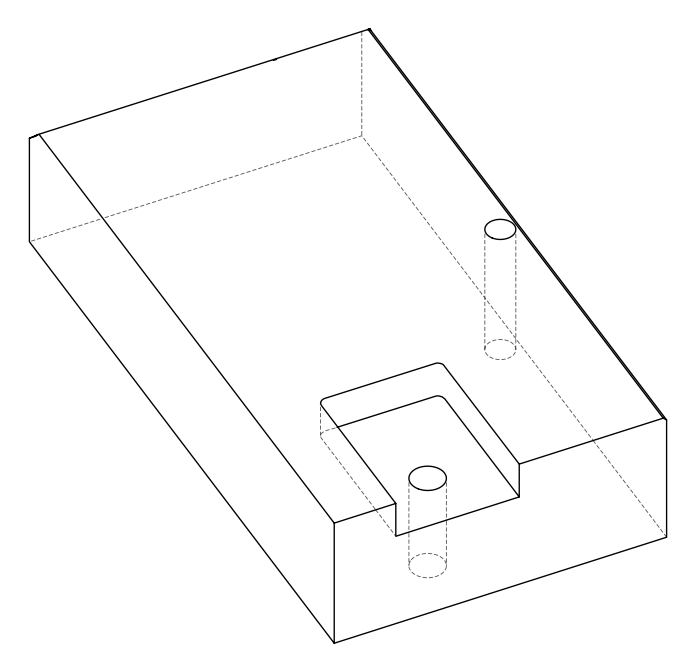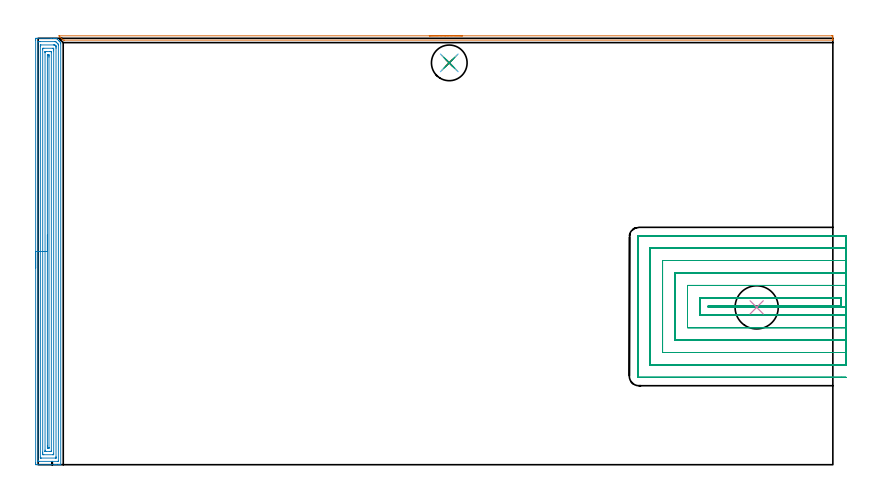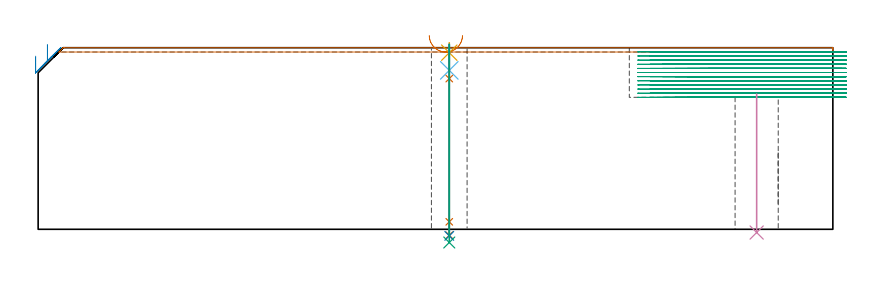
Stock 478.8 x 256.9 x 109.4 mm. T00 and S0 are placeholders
(PLAN: 9 operations, 7 tool changes, 72.4 min)
(1 AREA_MILL | FG_CHAMFER_SURFACE | UGT0205_001 | 3.88 min | 1578 mm3)
(2 AREA_MILL_1 | FG_CHAMFER_SURFACE_1 | UGT0205_001 | 12.55 min | 29279 mm3)
(3 MILL_SLOT | SLOT_PARTIAL_RECTANGULAR | NXT0201_013 | Follow Part, ap 2.5, ae 75% | 54.04 min | 349356 mm3)
(4 INDEXABLE_INSERT_DRILL_THROUGH_HOLE_FROM_SOLID | STEP1HOLE | NXT0302_023 | 0.34 min | 42137 mm3)
(5 SPOT_DRILL | STEP1HOLE_1 | NXT0321_9005460120000 | 0.05 min | 198 mm3)
(6 DRILL_BLIND_HOLE_INTO_CENTER | STEP1HOLE_1 | NXT0301_062 | 0.06 min | 675 mm3)
(7 GUN_DRILL_THROUGH_HOLE | STEP1HOLE_1 | UGT0307_006 | 0.53 min | 6122 mm3)
(8 DRILL_TO_ENLARGE_THROUGH_HOLE | STEP1HOLE_1 | NXT0301_102 | 0.46 min | 8616 mm3)
(9 DRILL_TO_ENLARGE_THROUGH_HOLE_1 | STEP1HOLE_1 | UGT0301_052 | 0.48 min | 24043 mm3)
(TOOL UGT0205_001 | Chamfer Mill 20 x 3 x 45 deg. | D20 FL50 Z2)
(TOOL NXT0201_013 | ENDMILL 10mm | D10 FL30 Z4)
(TOOL NXT0302_023 | Index. Insert Drill 26mm [880-D2600L32-05] | D26 PA176 FL130 Z2)
(TOOL NXT0321_9005460120000 | NC Spot Drill, 142deg, 12mm, Carbide, Uncoated | D12 PA142 FL30 Z2)
(TOOL NXT0301_062 | Carbide Drill 9.1mm [860.1-0910-027A1-MM 2214] | D9.1 PA140 FL47 Z2)
(TOOL UGT0307_006 | Gun Drill 9 mm | D9 PA130 FL24 Z1)
(TOOL NXT0301_102 | Carbide Drill 13.5mm [860.1-1350-108A1-MM 2214] | D13.5 PA140 FL123 Z2)
(TOOL UGT0301_052 | Twist Drill 21.5 mm | D21.5 PA118 FL150 Z2)
(OP 1 AREA_MILL)
G17 G21 G94 G90
T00 M6
G54
G17 G0 G90 X235.65 Y258.4 S1061 M3
G43 Z119.4 H0
Z116.8
G94 G1 X235.688 Z115.928 F250.
X235.802 Z115.063
X235.991 Z114.212
X236.253 Z113.38
X236.587 Z112.574
X236.99 Z111.8
X237.458 Z111.064
X237.99 Z110.372
X238.579 Z109.729
X239.222 Z109.14
X239.914 Z108.608
X240.65 Z108.14
X241.424 Z107.737
X242.23 Z107.403
X243.062 Z107.141
X243.913 Z106.952
X244.778 Z106.838
X245.65 Z106.8
X478.169
X478.403 Y258.399 Z106.801
X478.797 Y258.391 Z106.805
X478.8 Y258.341 Z106.856
Y257.1 Z108.095
Y256.376 Z108.824
Y256.147 Z109.053
X478.798 Y255.972 Z109.221
X478.79 Y255.802 Z109.389
X478.616 Y255.8 Z109.4
X15.814
X15.094 Y255.803 Z109.389
X14.87 Y256.029 Z109.17
X12.684 Y258.217 Z106.983
X12.519 Y258.393 Z106.807
X12.684 Y258.4 Z106.8
X245.65
X246.522 Z106.838
X247.386 Z106.952
X248.238 Z107.141
X249.07 Z107.403
X249.876 Z107.737
X250.65 Z108.14
X251.386 Z108.608
X252.078 Z109.14
X252.721 Z109.729
X253.31 Z110.372
X253.842 Z111.064
X254.31 Z111.8
X254.713 Z112.574
X255.047 Z113.38
X255.309 Z114.212
X255.498 Z115.063
X255.612 Z115.928
X255.65 Z116.8
G0 Z119.4
M5
M2
(OP 2 AREA_MILL_1)
G17 G21 G94 G90
T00 M6
G54
G17 G0 G90 X-1.5 Y118.45 S1061 M3
G43 Z119.4 H0
Z104.3
G94 G1 Y118.488 Z103.429 F250.
Y118.602 Z102.564
Y118.791 Z101.712
Y119.053 Z100.88
Y119.387 Z100.074
Y119.79 Z99.3
Y120.258 Z98.564
Y120.79 Z97.872
Y121.379 Z97.229
Y122.022 Z96.64
Y122.714 Z96.109
Y123.45 Z95.64
Y124.224 Z95.237
Y125.03 Z94.903
Y125.862 Z94.641
Y126.713 Z94.452
Y127.578 Z94.338
Y128.45 Z94.3
Y255.868
X-1.499 Y256.275 Z94.301
X-1.494 Y256.756 Z94.304
X-1.492 Y256.891 Z94.306
X-1.019 Y256.895 Z94.779
X-0.4 Y256.9 Z95.397
X7.817 Z103.612
X9.232 Z105.028
X9.584 Z105.379
X10.866 Z106.665
X10.91 Y256.899 Z106.708
X10.992 Y256.897 Z106.789
X11.026 Y256.87 Z106.824
X11.278 Y256.622 Z107.078
X11.42 Y256.48 Z107.22
X11.793 Y256.108 Z107.59
X12.275 Y255.625 Z108.075
X12.52 Y255.381 Z108.318
X12.677 Y255.225 Z108.472
X12.83 Y255.071 Z108.628
X12.967 Y254.934 Z108.765
X13.119 Y254.784 Z108.914
X13.267 Y254.635 Z109.064
X13.414 Y254.487 Z109.212
X13.561 Y254.342 Z109.356
X13.592 Y254.312 Z109.385
X13.604 Y254.3 Z109.395
X13.6 Y253.61 Z109.4
Y0.173
X13.605 Y0.01 Z109.395
X13.585 Y0.009 Z109.376
X13.216 Y0. Z109.015
X12.941 Z108.74
X12.235 Z108.03
X10.999 Z106.796
X10.468 Z106.263
X9.85 Z105.645
X-0.401 Z95.397
X-1.019 Y0.002 Z94.779
X-1.238 Y0.004 Z94.56
X-1.492 Y0.009 Z94.306
X-1.494 Y0.144 Z94.304
X-1.498 Y0.625 Z94.302
X-1.5 Y1.112 Z94.3
Y128.45
X-0.086 Z95.714
X-0.085 Y254.803 Z95.715
X-0.084 Y254.856 Z95.716
X-0.082 Y254.881 Z95.718
X-0.08 Y254.887 Z95.72
X-0.067 Y254.89 Z95.733
X0.342 Y254.898 Z96.142
X0.749 Y254.9 Z96.549
X1.224 Z97.024
X10.06 Y254.899 Z105.86
X10.468 Y254.893 Z106.268
X10.525 Y254.89 Z106.325
X10.557 Y254.881 Z106.357
X10.588 Y254.854 Z106.388
X10.713 Y254.734 Z106.513
X10.963 Y254.487 Z106.763
X11.352 Y254.099 Z107.152
X11.856 Y253.593 Z107.656
X12.027 Y253.418 Z107.827
X12.162 Y253.276 Z107.962
X12.179 Y253.246 Z107.979
X12.181 Y253.223 Z107.981
X12.183 Y253.171 Z107.983
X12.186 Y252.749 Z107.986
X12.185 Y2.097 Z107.985
X12.184 Y2.044 Z107.984
X12.182 Y2.019 Z107.982
X12.18 Y2.013 Z107.98
X12.167 Y2.01 Z107.967
X11.758 Y2.002 Z107.558
X8.446 Y2. Z104.246
X0.749 Y2.001 Z96.549
X0.27 Y2.003 Z96.07
X0.031 Y2.01 Z95.831
X-0.079 Y2.022 Z95.721
X-0.085 Y2.362 Z95.715
Y2.413
X-0.086 Y128.45 Z95.714
X1.329 Z97.129
Y252.112
X1.332 Y252.699 Z97.132
X1.334 Y252.852 Z97.134
X1.335 Y252.882 Z97.135
X1.368 Y252.89 Z97.168
X1.437 Y252.897 Z97.237
X1.632 Y252.899 Z97.432
X9.387 Z105.187
X9.584 Y252.896 Z105.384
X9.783 Y252.89 Z105.583
X10.119 Y252.87 Z105.919
X10.299 Y252.699 Z106.099
X10.468 Y252.532 Z106.268
X10.647 Y252.35 Z106.447
X10.736 Y252.257 Z106.536
X10.756 Y252.234 Z106.556
X10.764 Y252.198 Z106.564
X10.767 Y252.112 Z106.567
X10.77 Y251.805 Z106.57
X10.771 Y251.498 Z106.571
Y250.911
Y4.788
X10.769 Y4.201 Z106.569
X10.766 Y4.048 Z106.566
X10.765 Y4.018 Z106.565
X10.732 Y4.01 Z106.532
X10.663 Y4.003 Z106.463
X10.468 Y4.001 Z106.268
X1.83 Z97.63
X1.632 Y4.005 Z97.432
X1.434 Y4.01 Z97.234
X1.335 Y4.026 Z97.135
X1.332 Y4.099 Z97.132
X1.331 Y4.201 Z97.131
X1.329 Y4.508 Z97.129
Y128.45
X2.743 Z98.543
X2.744 Y250.017 Z98.544
X2.748 Y250.676 Z98.548
X2.752 Y250.89 Z98.552
X2.963 Y250.894 Z98.763
X3.399 Y250.9 Z99.199
X8.712 Z104.512
X9.139 Y250.894 Z104.939
X9.346 Y250.89 Z105.146
X9.35 Y250.771 Z105.15
X9.356 Y250.248 Z105.156
X9.357 Y250.017 Z105.157
Y249.353
Y6.883
X9.352 Y6.224 Z105.152
X9.348 Y6.01 Z105.148
X9.137 Y6.006 Z104.937
X8.701 Y6. Z104.501
X3.388 Z99.188
X2.961 Y6.006 Z98.761
X2.754 Y6.01 Z98.554
X2.75 Y6.129 Z98.55
X2.744 Y6.652 Z98.544
X2.743 Y6.883 Z98.543
Y7.547
Y128.45
X4.157 Z99.957
Y248.357
X4.158 Y248.484 Z99.958
X4.162 Y248.739 Z99.962
X4.166 Y248.891 Z99.966
X4.2 Y248.894 Z100.
X4.283 Y248.897 Z100.083
X4.504 Y248.9 Z100.304
X5.166 Z100.966
X7.155 Z102.955
X7.817 Y248.896 Z103.617
X7.911 Y248.893 Z103.711
X7.933 Y248.891 Z103.733
X7.937 Y248.781 Z103.737
X7.941 Y248.611 Z103.741
X7.943 Y248.357 Z103.743
Y248.23
Y8.543
X7.942 Y8.416 Z103.742
X7.938 Y8.161 Z103.738
X7.934 Y8.009 Z103.734
X7.9 Y8.006 Z103.7
X7.817 Y8.003 Z103.617
X7.596 Y8. Z103.396
X6.934 Z102.734
X4.945 Z100.745
X4.283 Y8.004 Z100.083
X4.189 Y8.007 Z99.989
X4.167 Y8.009 Z99.967
X4.163 Y8.118 Z99.963
X4.159 Y8.288 Z99.959
X4.157 Y8.798 Z99.957
Y128.45
X5.571 Z101.371
X5.572 Y246.684 Z101.372
X5.573 Y246.805 Z101.373
X5.576 Y246.865 Z101.376
X5.578 Y246.887 Z101.378
X5.604 Y246.893 Z101.404
X6.05 Y246.896 Z101.85
X6.485 Z102.285
X6.521 Y246.89 Z102.321
X6.523 Y246.857 Z102.323
X6.527 Y246.442 Z102.327
X6.529 Y245.958 Z102.329
Y245.548
X6.528 Y10.216 Z102.328
X6.527 Y10.095 Z102.327
X6.524 Y10.035 Z102.324
X6.522 Y10.013 Z102.322
X6.496 Y10.007 Z102.296
X6.05 Y10.004 Z101.85
X5.615 Z101.415
X5.579 Y10.01 Z101.379
X5.577 Y10.043 Z101.377
X5.573 Y10.458 Z101.373
X5.571 Y10.942 Z101.371
Y11.352
Y128.45
Y129.322 Z101.409
Y130.186 Z101.523
Y131.038 Z101.712
Y131.87 Z101.974
Y132.676 Z102.308
Y133.45 Z102.711
Y134.186 Z103.18
Y134.878 Z103.711
Y135.521 Z104.3
Y136.11 Z104.943
Y136.641 Z105.635
Y137.11 Z106.371
Y137.513 Z107.145
Y137.847 Z107.951
Y138.109 Z108.783
Y138.298 Z109.635
Y138.412 Z110.5
Y138.45 Z111.371
G0 Z119.4
M5
M2
(OP 3 MILL_SLOT)
G17 G21 G94 G90
T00 M6
G54
G17 G0 G90 X486.8 Y95.1 S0 M3
G43 Z119.4 H0
Z106.908
G94 G1 X483.8 F250.
X403.7 F500.
Y95.5
X483.8
Y100.5
X398.7
Y90.1
X483.8
X486.8 F250.
Y108.
X483.8
X391.2 F500.
Y82.6
X483.8
X486.8 F250.
Y115.5
X483.8
X383.7 F500.
Y75.1
X483.8
X486.8 F250.
Y123.
X483.8
X376.2 F500.
Y67.6
X483.8
X486.8 F250.
Y130.5
X483.8
X368.7 F500.
Y60.1
X483.8
X486.8 F250.
Y138.
X483.8
X361.9 F500.
G3 X361.2 Y137.3 R0.7
G1 Y53.3
G3 X361.9 Y52.6 R0.7
G1 X483.8
X486.8 F250.
G0 Y95.1 Z104.417
G1 X483.8
X403.7 F500.
Y95.5
X483.8
Y100.5
X398.7
Y90.1
X483.8
X486.8 F250.
Y108.
X483.8
X391.2 F500.
Y82.6
X483.8
X486.8 F250.
Y115.5
X483.8
X383.7 F500.
Y75.1
X483.8
X486.8 F250.
Y123.
X483.8
X376.2 F500.
Y67.6
X483.8
X486.8 F250.
Y130.5
X483.8
X368.7 F500.
Y60.1
X483.8
X486.8 F250.
Y138.
X483.8
X361.9 F500.
G3 X361.2 Y137.3 R0.7
G1 Y53.3
G3 X361.9 Y52.6 R0.7
G1 X483.8
X486.8 F250.
G0 Y95.1 Z101.925
G1 X483.8
X403.7 F500.
Y95.5
X483.8
Y100.5
X398.7
Y90.1
X483.8
X486.8 F250.
Y108.
X483.8
X391.2 F500.
Y82.6
X483.8
X486.8 F250.
Y115.5
X483.8
X383.7 F500.
Y75.1
X483.8
X486.8 F250.
Y123.
X483.8
X376.2 F500.
Y67.6
X483.8
X486.8 F250.
Y130.5
X483.8
X368.7 F500.
Y60.1
X483.8
X486.8 F250.
Y138.
X483.8
X361.9 F500.
G3 X361.2 Y137.3 R0.7
G1 Y53.3
G3 X361.9 Y52.6 R0.7
G1 X483.8
X486.8 F250.
G0 Y95.1 Z99.433
G1 X483.8
X403.7 F500.
Y95.5
X483.8
Y100.5
X398.7
Y90.1
X483.8
X486.8 F250.
Y108.
X483.8
X391.2 F500.
Y82.6
X483.8
X486.8 F250.
Y115.5
X483.8
X383.7 F500.
Y75.1
X483.8
X486.8 F250.
Y123.
X483.8
X376.2 F500.
Y67.6
X483.8
X486.8 F250.
Y130.5
X483.8
X368.7 F500.
Y60.1
X483.8
X486.8 F250.
Y138.
X483.8
X361.9 F500.
G3 X361.2 Y137.3 R0.7
G1 Y53.3
G3 X361.9 Y52.6 R0.7
G1 X483.8
X486.8 F250.
G0 Y95.1 Z96.942
G1 X483.8
X403.7 F500.
Y95.5
X483.8
Y100.5
X398.7
Y90.1
X483.8
X486.8 F250.
Y108.
X483.8
X391.2 F500.
Y82.6
X483.8
X486.8 F250.
Y115.5
X483.8
X383.7 F500.
Y75.1
X483.8
X486.8 F250.
Y123.
X483.8
X376.2 F500.
Y67.6
X483.8
X486.8 F250.
Y130.5
X483.8
X368.7 F500.
Y60.1
X483.8
X486.8 F250.
Y138.
X483.8
X361.9 F500.
G3 X361.2 Y137.3 R0.7
G1 Y53.3
G3 X361.9 Y52.6 R0.7
G1 X483.8
X486.8 F250.
G0 Y95.1 Z94.45
G1 X483.8
X403.7 F500.
Y95.5
X483.8
Y100.5
X398.7
Y90.1
X483.8
X486.8 F250.
Y108.
X483.8
X391.2 F500.
Y82.6
X483.8
X486.8 F250.
Y115.5
X483.8
X383.7 F500.
Y75.1
X483.8
X486.8 F250.
Y123.
X483.8
X376.2 F500.
Y67.6
X483.8
X486.8 F250.
Y130.5
X483.8
X368.7 F500.
Y60.1
X483.8
X486.8 F250.
Y138.
X483.8
X361.9 F500.
G3 X361.2 Y137.3 R0.7
G1 Y53.3
G3 X361.9 Y52.6 R0.7
G1 X483.8
X486.8 F250.
G0 Y95.1 Z91.958
G1 X483.8
X403.7 F500.
Y95.5
X483.8
Y100.5
X398.7
Y90.1
X483.8
X486.8 F250.
Y108.
X483.8
X391.2 F500.
Y82.6
X483.8
X486.8 F250.
Y115.5
X483.8
X383.7 F500.
Y75.1
X483.8
X486.8 F250.
Y123.
X483.8
X376.2 F500.
Y67.6
X483.8
X486.8 F250.
Y130.5
X483.8
X368.7 F500.
Y60.1
X483.8
X486.8 F250.
Y138.
X483.8
X361.9 F500.
G3 X361.2 Y137.3 R0.7
G1 Y53.3
G3 X361.9 Y52.6 R0.7
G1 X483.8
X486.8 F250.
G0 Y95.1 Z89.467
G1 X483.8
X403.7 F500.
Y95.5
X483.8
Y100.5
X398.7
Y90.1
X483.8
X486.8 F250.
Y108.
X483.8
X391.2 F500.
Y82.6
X483.8
X486.8 F250.
Y115.5
X483.8
X383.7 F500.
Y75.1
X483.8
X486.8 F250.
Y123.
X483.8
X376.2 F500.
Y67.6
X483.8
X486.8 F250.
Y130.5
X483.8
X368.7 F500.
Y60.1
X483.8
X486.8 F250.
Y138.
X483.8
X361.9 F500.
G3 X361.2 Y137.3 R0.7
G1 Y53.3
G3 X361.9 Y52.6 R0.7
G1 X483.8
X486.8 F250.
G0 Y95.1 Z86.975
G1 X483.8
X403.7 F500.
Y95.5
X483.8
Y100.5
X398.7
Y90.1
X483.8
X486.8 F250.
Y108.
X483.8
X391.2 F500.
Y82.6
X483.8
X486.8 F250.
Y115.5
X483.8
X383.7 F500.
Y75.1
X483.8
X486.8 F250.
Y123.
X483.8
X376.2 F500.
Y67.6
X483.8
X486.8 F250.
Y130.5
X483.8
X368.7 F500.
Y60.1
X483.8
X486.8 F250.
Y138.
X483.8
X361.9 F500.
G3 X361.2 Y137.3 R0.7
G1 Y53.3
G3 X361.9 Y52.6 R0.7
G1 X483.8
X486.8 F250.
G0 Y95.1 Z84.483
G1 X483.8
X403.7 F500.
Y95.5
X483.8
Y100.5
X398.7
Y90.1
X483.8
X486.8 F250.
Y108.
X483.8
X391.2 F500.
Y82.6
X483.8
X486.8 F250.
Y115.5
X483.8
X383.7 F500.
Y75.1
X483.8
X486.8 F250.
Y123.
X483.8
X376.2 F500.
Y67.6
X483.8
X486.8 F250.
Y130.5
X483.8
X368.7 F500.
Y60.1
X483.8
X486.8 F250.
Y138.
X483.8
X361.9 F500.
G3 X361.2 Y137.3 R0.7
G1 Y53.3
G3 X361.9 Y52.6 R0.7
G1 X483.8
X486.8 F250.
G0 Y95.1 Z81.992
G1 X483.8
X403.7 F500.
Y95.5
X483.8
Y100.5
X398.7
Y90.1
X483.8
X486.8 F250.
Y108.
X483.8
X391.2 F500.
Y82.6
X483.8
X486.8 F250.
Y115.5
X483.8
X383.7 F500.
Y75.1
X483.8
X486.8 F250.
Y123.
X483.8
X376.2 F500.
Y67.6
X483.8
X486.8 F250.
Y130.5
X483.8
X368.7 F500.
Y60.1
X483.8
X486.8 F250.
Y138.
X483.8
X361.9 F500.
G3 X361.2 Y137.3 R0.7
G1 Y53.3
G3 X361.9 Y52.6 R0.7
G1 X483.8
X486.8 F250.
G0 Y95.1 Z79.5
G1 X483.8
X403.7 F500.
Y95.5
X483.8
Y100.5
X398.7
Y90.1
X483.8
X486.8 F250.
Y108.
X483.8
X391.2 F500.
Y82.6
X483.8
X486.8 F250.
Y115.5
X483.8
X383.7 F500.
Y75.1
X483.8
X486.8 F250.
Y123.
X483.8
X376.2 F500.
Y67.6
X483.8
X486.8 F250.
Y130.5
X483.8
X368.7 F500.
Y60.1
X483.8
X486.8 F250.
Y138.
X483.8
X361.9 F500.
G3 X361.2 Y137.3 R0.7
G1 Y53.3
G3 X361.9 Y52.6 R0.7
G1 X483.8
X486.8 F250.
G0 Z119.4
M5
M2
(OP 4 INDEXABLE_INSERT_DRILL_THROUGH_HOLE_FROM_SOLID)
G17 G21 G94 G90
T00 M6
G54
G17 G0 G90 X432.9 Y94.8 S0 M3
G43 Z119.4 H1
G94 G81 G98 Z-1.954 F250. R81.5
G80
M5
M2
(OP 5 SPOT_DRILL)
G17 G21 G94 G90
T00 M6
G54
G17 G0 G90 X247.7 Y242.1 S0 M3
G43 Z119.4 H0
G94 G81 G98 Z106.4 F250. R112.4
G80
M5
M2
(OP 6 DRILL_BLIND_HOLE_INTO_CENTER)
G17 G21 G94 G90
T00 M6
G54
G17 G0 G90 X247.7 Y242.1 S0 M3
G43 Z119.4 H1
G94 G81 G98 Z95.75 F250. R111.4
G80
M5
M2
(OP 7 GUN_DRILL_THROUGH_HOLE)
G17 G21 G94 G90
T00 M6
G54
G17 G0 G90 X247.7 Y242.1 M8
G43 Z119.4 H0
Z106.001
S716 M3
G94 G1 Z90.789 F125. M26
G4 X.084
Z4.5 F250.
G4 X.084
Z-3.598 F125.
G4 X.084
M5
M9
G0 Z106.001
Z119.4
M2
(OP 8 DRILL_TO_ENLARGE_THROUGH_HOLE)
G17 G21 G94 G90
T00 M6
G54
G17 G0 G90 X247.7 Y242.1 S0 M3
G43 Z119.4 H1
G94 G73 G98 Z-3.957 F250. Q12.595 R111.4
G80
M5
M2
(OP 9 DRILL_TO_ENLARGE_THROUGH_HOLE_1)
G17 G21 G94 G90
T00 M6
G54
G17 G0 G90 X247.7 Y242.1 S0 M3
G43 Z119.4 H0
G94 G73 G98 Z-7.959 F250. Q19.56 R111.4
G80
M5
M2
